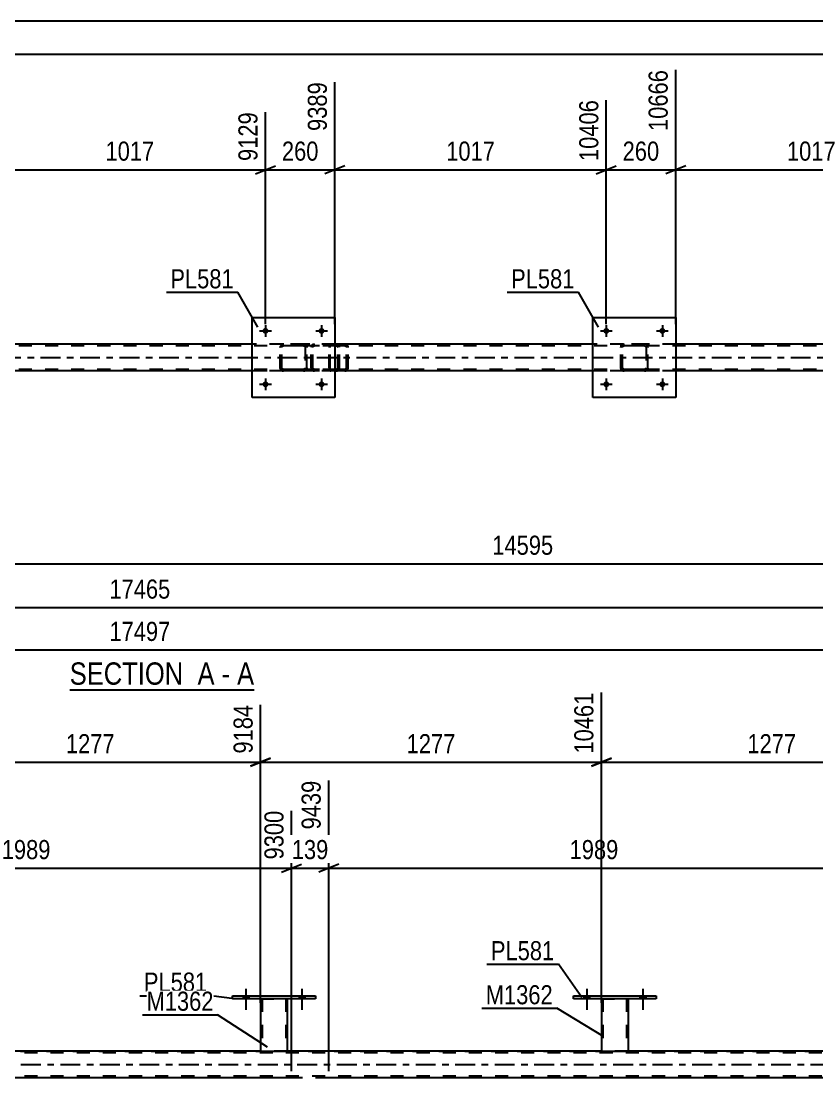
# Model space of a CAD drawing. Header units: millimetres. Extents: x 0 to 841, y 0 to 594.
# Drawn here: x 426.2 to 545.5, y 435.6 to 594 of the extents above; entities that cross this region are included whole.
import ezdxf

# ---------------------------------------------------------------- set-up
doc = ezdxf.new("R2010")
doc.units = ezdxf.units.MM
doc.linetypes.add('DXK_LINE_DOT2', pattern=[3.9198, 1.9599, -1.9599])
doc.linetypes.add('DXK_LINE_DOT3', pattern=[5.9187, 2.979, -0.9799, 0.9799, -0.9799])
doc.styles.add('Arial Narrow', font='ARIALN.TTF', dxfattribs={"height": 0.2})

# ---------------------------------------------------------------- blocks, each defined once
blk = doc.blocks.new('Unknown-275727060-1137')
at = {"color": 5, "linetype": 'Continuous'}
for p, q in [((841, 594), (0, 594)), ((836, 589), (5, 589))]:
    blk.add_line(p, q, dxfattribs=at)
blk = doc.blocks.new('Unknown-275727060-11 - 3346')
at = {"color": 6, "linetype": 'Continuous'}
blk.add_line((433.53, 493.81), (461.17, 493.81), dxfattribs=at)
at = {"color": 0, "linetype": 'Continuous'}
for points in [[(451.64, 494.56), (451.64, 498.06), (433.53, 498.06), (433.53, 494.56)], [(455.24, 494.56), (455.24, 498.06), (452.69, 498.06), (452.69, 494.56)], [(457.57, 494.56), (457.57, 498.06), (456.29, 498.06), (456.29, 494.56)], [(461.17, 494.56), (461.17, 498.06), (458.62, 498.06), (458.62, 494.56)]]:
    blk.add_wipeout(points, dxfattribs=at)
at = {"color": 7, "linetype": 'Continuous', "style": 'Arial Narrow'}
for s, p in [('SECTION ', (433.53, 494.56)), ('A', (452.69, 494.56)), ('A', (458.62, 494.56)), ('-', (456.29, 494.56))]:
    blk.add_text(s, height=3.34, dxfattribs=at).set_placement(p)
blk = doc.blocks.new('Part-275727060-8213 - 3346')
at = {"color": 7, "linetype": 'DXK_LINE_DOT2'}
for p, q in [((465.08, 545.1), (465.12, 545.29)), ((465.12, 545.29), (465.08, 545.1)), ((465.08, 542.06), (465.08, 545.1)), ((465.32, 545.1), (465.34, 545.19)), ((465.32, 542.06), (465.32, 545.1)), ((465.34, 545.19), (465.4, 545.27)), ((465.38, 545.54), (465.56, 545.58)), ((465.56, 545.58), (465.38, 545.54)), ((465.4, 545.27), (465.47, 545.32)), ((465.47, 545.32), (465.56, 545.34)), ((468.6, 545.58), (465.56, 545.58)), ((468.6, 545.34), (465.56, 545.34)), ((468.6, 545.58), (468.79, 545.54)), ((468.79, 545.54), (468.6, 545.58)), ((468.6, 545.34), (468.7, 545.32)), ((468.7, 545.32), (468.77, 545.27)), ((468.77, 545.27), (468.83, 545.19)), ((468.83, 545.19), (468.84, 545.1)), ((468.84, 545.1), (468.84, 542.06)), ((469.05, 545.29), (469.08, 545.1)), ((469.08, 545.1), (469.05, 545.29)), ((469.08, 542.06), (469.08, 545.1)), ((465.12, 541.88), (465.08, 542.06)), ((465.08, 542.06), (465.12, 541.88)), ((465.34, 541.97), (465.32, 542.06)), ((465.4, 541.89), (465.34, 541.97)), ((465.56, 541.58), (465.38, 541.62)), ((465.38, 541.62), (465.56, 541.58)), ((465.47, 541.84), (465.4, 541.89)), ((465.56, 541.82), (465.47, 541.84)), ((468.6, 541.82), (465.56, 541.82)), ((468.7, 541.84), (468.6, 541.82)), ((468.79, 541.62), (468.6, 541.58)), ((468.6, 541.58), (468.79, 541.62)), ((468.77, 541.89), (468.7, 541.84)), ((468.83, 541.97), (468.77, 541.89)), ((468.84, 542.06), (468.83, 541.97)), ((469.08, 542.06), (469.05, 541.88)), ((469.05, 541.88), (469.08, 542.06)), ((468.6, 541.58), (465.56, 541.58))]:
    blk.add_line(p, q, dxfattribs=at)
at = {"color": 7, "linetype": 'DXK_LINE_DOT3'}
blk.add_line((467.08, 543.58), (467.08, 543.58), dxfattribs=at)
at = {"color": 7, "linetype": 'DXK_LINE_DOT2'}
for centre, start, end in [((465.56, 545.1), 112.5, 157.5), ((465.56, 545.1), 112.5, 157.5), ((468.6, 545.1), 22.5, 67.5), ((468.6, 545.1), 22.5, 67.5), ((465.56, 542.06), 202.5, 247.5), ((465.56, 542.06), 202.5, 247.5), ((468.6, 542.06), 292.5, 337.5), ((468.6, 542.06), 292.5, 337.5)]:
    blk.add_arc(centre, 0.48, start, end, dxfattribs=at)
blk = doc.blocks.new('Part-275727060-3446 - 3346')
at = {"color": 7, "linetype": 'DXK_LINE_DOT2'}
for p, q in [((473.45, 545.58), (465.35, 545.58)), ((473.45, 545.34), (465.35, 545.34)), ((469.75, 545.29), (469.71, 545.1)), ((469.71, 542.06), (469.71, 545.1)), ((469.96, 545.1), (469.98, 545.19)), ((469.96, 542.06), (469.96, 545.1)), ((469.98, 545.19), (470.04, 545.27)), ((470.22, 545.58), (470.02, 545.54)), ((470.04, 545.27), (470.12, 545.32)), ((470.12, 545.32), (470.22, 545.34)), ((473.65, 545.54), (473.45, 545.58)), ((473.45, 545.34), (473.55, 545.32)), ((473.55, 545.32), (473.64, 545.27)), ((473.64, 545.27), (473.69, 545.19)), ((473.69, 545.19), (473.71, 545.1)), ((473.71, 542.06), (473.71, 545.1)), ((473.93, 545.27), (473.93, 545.29)), ((473.97, 545.1), (473.93, 545.27)), ((473.97, 542.06), (473.97, 545.1)), ((473.45, 541.82), (465.35, 541.82)), ((469.71, 542.06), (469.75, 541.88)), ((469.98, 541.97), (469.96, 542.06)), ((470.04, 541.89), (469.98, 541.97)), ((470.02, 541.62), (470.22, 541.58)), ((470.12, 541.84), (470.04, 541.89)), ((470.22, 541.82), (470.12, 541.84)), ((473.55, 541.84), (473.45, 541.82)), ((473.45, 541.58), (473.65, 541.62)), ((473.64, 541.89), (473.55, 541.84)), ((473.69, 541.97), (473.64, 541.89)), ((473.71, 542.06), (473.69, 541.97)), ((473.93, 541.88), (473.95, 541.97)), ((473.95, 541.97), (473.97, 542.06)), ((473.45, 541.58), (465.35, 541.58))]:
    blk.add_line(p, q, dxfattribs=at)
for centre, start, end in [((470.2, 545.08), 110.7583, 155.68), ((473.47, 545.08), 24.32, 69.2417), ((470.2, 542.08), 204.32, 249.2417), ((473.47, 542.08), 290.7583, 335.68)]:
    blk.add_arc(centre, 0.496, start, end, dxfattribs=at)
blk = doc.blocks.new('Bolt-275727060-8241 - 3346')
at = {"linetype": 'Continuous'}
for points in [[(463.32, 547.58, -1), (462.44, 547.58, -1)], [(471.72, 547.58, -1), (470.84, 547.58, -1)]]:
    blk.add_hatch(color=1, dxfattribs=at).paths.add_polyline_path(points)
at = {"color": 1, "linetype": 'Continuous'}
for p, q in [((462.88, 548.46), (462.88, 546.7)), ((471.28, 548.46), (471.28, 546.7)), ((462, 547.58), (463.76, 547.58)), ((470.4, 547.58), (472.16, 547.58))]:
    blk.add_line(p, q, dxfattribs=at)
blk = doc.blocks.new('Part-275727060-3449 - 3346')
at = {"color": 7, "linetype": 'DXK_LINE_DOT2'}
for p, q in [((472.44, 545.29), (472.42, 545.1)), ((472.42, 542.06), (472.42, 545.1)), ((472.5, 545.44), (472.44, 545.29)), ((472.59, 545.54), (472.5, 545.44)), ((472.55, 545.1), (472.56, 545.19)), ((472.55, 542.06), (472.55, 545.1)), ((472.56, 545.19), (472.59, 545.27)), ((472.69, 545.58), (472.59, 545.54)), ((472.59, 545.27), (472.64, 545.32)), ((472.64, 545.32), (472.69, 545.34)), ((478.95, 545.58), (472.69, 545.58)), ((478.95, 545.34), (472.69, 545.34)), ((473.97, 545.34), (473.97, 545.58)), ((474.97, 545.54), (474.78, 545.58)), ((474.78, 545.34), (474.88, 545.32)), ((474.88, 545.32), (474.96, 545.27)), ((474.96, 545.27), (475.01, 545.19)), ((475.01, 545.19), (475.03, 545.1)), ((475.03, 542.06), (475.03, 545.1)), ((475.25, 545.27), (475.25, 545.29)), ((475.28, 545.1), (475.25, 545.27)), ((475.28, 542.06), (475.28, 545.1)), ((472.42, 542.06), (472.44, 541.88)), ((472.44, 541.88), (472.5, 541.72)), ((472.5, 541.72), (472.59, 541.62)), ((472.56, 541.97), (472.55, 542.06)), ((472.59, 541.89), (472.56, 541.97)), ((472.64, 541.84), (472.59, 541.89)), ((472.59, 541.62), (472.69, 541.58)), ((472.69, 541.82), (472.64, 541.84)), ((478.95, 541.82), (472.69, 541.82)), ((473.97, 541.58), (473.97, 541.82)), ((474.88, 541.84), (474.78, 541.82)), ((474.78, 541.58), (474.97, 541.62)), ((474.96, 541.89), (474.88, 541.84)), ((475.01, 541.97), (474.96, 541.89)), ((475.03, 542.06), (475.01, 541.97)), ((475.25, 541.88), (475.26, 541.97)), ((475.26, 541.97), (475.28, 542.06)), ((478.95, 541.58), (472.69, 541.58))]:
    blk.add_line(p, q, dxfattribs=at)
for centre, start, end in [((474.8, 545.09), 23.8494, 68.8059), ((474.8, 542.08), 291.1941, 336.1506)]:
    blk.add_arc(centre, 0.492, start, end, dxfattribs=at)
blk = doc.blocks.new('Part-275727060-3472 - 3346')
at = {"color": 7, "linetype": 'DXK_LINE_DOT2'}
for p, q in [((745.37, 545.34), (97.71, 545.34)), ((473.28, 545.58), (460.88, 545.58)), ((524.37, 545.58), (511.97, 545.58)), ((745.37, 541.82), (97.71, 541.82)), ((745.37, 541.58), (124.54, 541.58)), ((473.28, 541.58), (460.88, 541.58)), ((524.37, 541.58), (511.97, 541.58))]:
    blk.add_line(p, q, dxfattribs=at)
at = {"color": 2, "linetype": 'Continuous'}
for p, q in [((460.88, 545.58), (422.2, 545.58)), ((511.97, 545.58), (473.28, 545.58)), ((563.05, 545.58), (524.37, 545.58)), ((460.88, 541.58), (422.2, 541.58)), ((511.97, 541.58), (473.28, 541.58)), ((563.05, 541.58), (524.37, 541.58))]:
    blk.add_line(p, q, dxfattribs=at)
at = {"color": 7, "linetype": 'DXK_LINE_DOT3'}
blk.add_line((97.71, 543.58), (745.37, 543.58), dxfattribs=at)
blk = doc.blocks.new('Part-275727060-8214 - 3346')
at = {"color": 2, "linetype": 'Continuous'}
for p, q in [((460.88, 537.58), (460.88, 549.58)), ((460.88, 549.58), (473.28, 549.58)), ((473.28, 549.58), (473.28, 537.58)), ((473.28, 537.58), (460.88, 537.58))]:
    blk.add_line(p, q, dxfattribs=at)
blk = doc.blocks.new('Part-275727060-8215 - 3346')
at = {"color": 7, "linetype": 'DXK_LINE_DOT2'}
for p, q in [((516.17, 545.1), (516.2, 545.29)), ((516.2, 545.29), (516.17, 545.1)), ((516.17, 542.06), (516.17, 545.1)), ((516.41, 545.1), (516.42, 545.19)), ((516.41, 542.06), (516.41, 545.1)), ((516.42, 545.19), (516.48, 545.27)), ((516.46, 545.54), (516.65, 545.58)), ((516.65, 545.58), (516.46, 545.54)), ((516.48, 545.27), (516.55, 545.32)), ((516.55, 545.32), (516.65, 545.34)), ((519.69, 545.58), (516.65, 545.58)), ((519.69, 545.34), (516.65, 545.34)), ((519.69, 545.58), (519.87, 545.54)), ((519.87, 545.54), (519.69, 545.58)), ((519.69, 545.34), (519.78, 545.32)), ((519.78, 545.32), (519.86, 545.27)), ((519.86, 545.27), (519.91, 545.19)), ((519.91, 545.19), (519.93, 545.1)), ((519.93, 545.1), (519.93, 542.06)), ((520.13, 545.29), (520.17, 545.1)), ((520.17, 545.1), (520.13, 545.29)), ((520.17, 542.06), (520.17, 545.1)), ((516.2, 541.88), (516.17, 542.06)), ((516.17, 542.06), (516.2, 541.88)), ((516.42, 541.97), (516.41, 542.06)), ((516.48, 541.89), (516.42, 541.97)), ((516.65, 541.58), (516.46, 541.62)), ((516.46, 541.62), (516.65, 541.58)), ((516.55, 541.84), (516.48, 541.89)), ((516.65, 541.82), (516.55, 541.84)), ((519.69, 541.82), (516.65, 541.82)), ((519.78, 541.84), (519.69, 541.82)), ((519.87, 541.62), (519.69, 541.58)), ((519.69, 541.58), (519.87, 541.62)), ((519.86, 541.89), (519.78, 541.84)), ((519.91, 541.97), (519.86, 541.89)), ((519.93, 542.06), (519.91, 541.97)), ((520.17, 542.06), (520.13, 541.88)), ((520.13, 541.88), (520.17, 542.06)), ((519.69, 541.58), (516.65, 541.58))]:
    blk.add_line(p, q, dxfattribs=at)
at = {"color": 7, "linetype": 'DXK_LINE_DOT3'}
blk.add_line((518.17, 543.58), (518.17, 543.58), dxfattribs=at)
at = {"color": 7, "linetype": 'DXK_LINE_DOT2'}
for centre, start, end in [((516.65, 545.1), 112.5, 157.5), ((516.65, 545.1), 112.5, 157.5), ((519.69, 545.1), 22.5, 67.5), ((519.69, 545.1), 22.5, 67.5), ((516.65, 542.06), 202.5, 247.5), ((516.65, 542.06), 202.5, 247.5), ((519.69, 542.06), 292.5, 337.5), ((519.69, 542.06), 292.5, 337.5)]:
    blk.add_arc(centre, 0.48, start, end, dxfattribs=at)
blk = doc.blocks.new('Part-275727060-8216 - 3346')
at = {"color": 2, "linetype": 'Continuous'}
for p, q in [((511.97, 537.58), (511.97, 549.58)), ((511.97, 549.58), (524.37, 549.58)), ((524.37, 549.58), (524.37, 537.58)), ((524.37, 537.58), (511.97, 537.58))]:
    blk.add_line(p, q, dxfattribs=at)
blk = doc.blocks.new('Bolt-275727060-8240 - 3346')
at = {"linetype": 'Continuous'}
for points in [[(463.32, 539.58, -1), (462.44, 539.58, -1)], [(471.72, 539.58, -1), (470.84, 539.58, -1)]]:
    blk.add_hatch(color=1, dxfattribs=at).paths.add_polyline_path(points)
at = {"color": 1, "linetype": 'Continuous'}
for p, q in [((462.88, 540.46), (462.88, 538.7)), ((471.28, 540.46), (471.28, 538.7)), ((462, 539.58), (463.76, 539.58)), ((470.4, 539.58), (472.16, 539.58))]:
    blk.add_line(p, q, dxfattribs=at)
blk = doc.blocks.new('Bolt-275727060-8242 - 3346')
at = {"linetype": 'Continuous'}
for points in [[(514.41, 539.58, -1), (513.53, 539.58, -1)], [(522.81, 539.58, -1), (521.93, 539.58, -1)]]:
    blk.add_hatch(color=1, dxfattribs=at).paths.add_polyline_path(points)
at = {"color": 1, "linetype": 'Continuous'}
for p, q in [((513.97, 540.46), (513.97, 538.7)), ((522.37, 540.46), (522.37, 538.7)), ((513.09, 539.58), (514.85, 539.58)), ((521.49, 539.58), (523.25, 539.58))]:
    blk.add_line(p, q, dxfattribs=at)
blk = doc.blocks.new('Bolt-275727060-8243 - 3346')
at = {"linetype": 'Continuous'}
for points in [[(514.41, 547.58, -1), (513.53, 547.58, -1)], [(522.81, 547.58, -1), (521.93, 547.58, -1)]]:
    blk.add_hatch(color=1, dxfattribs=at).paths.add_polyline_path(points)
at = {"color": 1, "linetype": 'Continuous'}
for p, q in [((513.97, 548.46), (513.97, 546.7)), ((522.37, 548.46), (522.37, 546.7)), ((513.09, 547.58), (514.85, 547.58)), ((521.49, 547.58), (523.25, 547.58))]:
    blk.add_line(p, q, dxfattribs=at)
blk = doc.blocks.new('Part-275727060-1475 - 1361')
at = {"color": 7, "linetype": 'DXK_LINE_DOT2'}
for p, q in [((734.44, 439.4), (94.77, 439.4)), ((155.67, 439.64), (734.44, 439.64)), ((466.15, 439.64), (462.15, 439.64)), ((517.23, 439.64), (513.23, 439.64)), ((734.44, 435.88), (94.77, 435.88)), ((472.35, 435.64), (466.78, 435.64))]:
    blk.add_line(p, q, dxfattribs=at)
at = {"color": 2, "linetype": 'Continuous'}
for p, q in [((462.15, 439.64), (415.07, 439.64)), ((513.23, 439.64), (466.15, 439.64)), ((564.31, 439.64), (517.23, 439.64)), ((466.78, 435.64), (387.22, 435.64)), ((551.91, 435.64), (472.35, 435.64))]:
    blk.add_line(p, q, dxfattribs=at)
at = {"color": 7, "linetype": 'DXK_LINE_DOT3'}
blk.add_line((94.77, 437.64), (734.44, 437.64), dxfattribs=at)
blk = doc.blocks.new('Part-275727060-6773 - 1361')
at = {"color": 2, "linetype": 'Continuous'}
for p, q in [((509.03, 447.96), (521.43, 447.96)), ((509.03, 447.48), (509.03, 447.96)), ((521.43, 447.48), (509.03, 447.48)), ((521.43, 447.96), (521.43, 447.48))]:
    blk.add_line(p, q, dxfattribs=at)
blk = doc.blocks.new('Bolt-275727060-6798 - 1361')
at = {"linetype": 'Continuous'}
for points in [[(459.51, 447.48), (460.39, 447.48), (460.39, 447.96), (459.51, 447.96)], [(467.91, 447.48), (468.79, 447.48), (468.79, 447.96), (467.91, 447.96)]]:
    blk.add_hatch(color=1, dxfattribs=at).paths.add_polyline_path(points)
at = {"color": 1, "linetype": 'Continuous'}
for p, q in [((459.95, 448.96), (459.95, 445.84)), ((468.35, 448.96), (468.35, 445.84)), ((459.51, 447.96), (459.51, 447.48)), ((460.39, 447.96), (460.39, 447.48)), ((467.91, 447.96), (467.91, 447.48)), ((468.79, 447.96), (468.79, 447.48))]:
    blk.add_line(p, q, dxfattribs=at)
blk = doc.blocks.new('Part-275727060-6770 - 1361')
at = {"color": 7, "linetype": 'DXK_LINE_DOT2'}
for p, q in [((462.15, 447.49), (466.15, 447.49)), ((462.15, 447.48), (462.15, 447.49)), ((462.15, 447.49), (462.15, 447.48)), ((462.39, 447.49), (462.39, 439.64)), ((465.91, 447.49), (465.91, 439.64)), ((466.15, 447.49), (466.15, 447.48)), ((466.15, 447.48), (466.15, 447.49)), ((465.86, 439.64), (465.89, 439.64)), ((465.86, 439.64), (465.89, 439.64)), ((465.89, 439.64), (465.91, 439.64)), ((465.89, 439.64), (465.91, 439.64))]:
    blk.add_line(p, q, dxfattribs=at)
at = {"color": 2, "linetype": 'Continuous'}
for p, q in [((462.15, 447.48), (462.15, 439.64)), ((466.15, 447.48), (466.15, 439.64)), ((462.15, 439.64), (466.15, 439.64))]:
    blk.add_line(p, q, dxfattribs=at)
blk = doc.blocks.new('Part-275727060-6771 - 1361')
at = {"color": 2, "linetype": 'Continuous'}
for p, q in [((457.95, 447.96), (470.35, 447.96)), ((457.95, 447.48), (457.95, 447.96)), ((470.35, 447.48), (457.95, 447.48)), ((470.35, 447.96), (470.35, 447.48))]:
    blk.add_line(p, q, dxfattribs=at)
blk = doc.blocks.new('Part-275727060-6772 - 1361')
at = {"color": 7, "linetype": 'DXK_LINE_DOT2'}
for p, q in [((513.23, 447.49), (517.23, 447.49)), ((513.23, 447.48), (513.23, 447.49)), ((513.23, 447.49), (513.23, 447.48)), ((513.47, 447.49), (513.47, 439.64)), ((516.99, 447.49), (516.99, 439.64)), ((517.23, 447.49), (517.23, 447.48)), ((517.23, 447.48), (517.23, 447.49)), ((516.94, 439.64), (516.97, 439.64)), ((516.94, 439.64), (516.97, 439.64)), ((516.97, 439.64), (516.99, 439.64)), ((516.97, 439.64), (516.99, 439.64))]:
    blk.add_line(p, q, dxfattribs=at)
at = {"color": 2, "linetype": 'Continuous'}
for p, q in [((513.23, 447.48), (513.23, 439.64)), ((517.23, 447.48), (517.23, 439.64)), ((513.23, 439.64), (517.23, 439.64))]:
    blk.add_line(p, q, dxfattribs=at)
blk = doc.blocks.new('Bolt-275727060-6797 - 1361')
at = {"linetype": 'Continuous'}
for points in [[(459.51, 447.48), (460.39, 447.48), (460.39, 447.96), (459.51, 447.96)], [(467.91, 447.48), (468.79, 447.48), (468.79, 447.96), (467.91, 447.96)]]:
    blk.add_hatch(color=1, dxfattribs=at).paths.add_polyline_path(points)
at = {"color": 1, "linetype": 'Continuous'}
for p, q in [((459.95, 448.96), (459.95, 445.84)), ((468.35, 448.96), (468.35, 445.84)), ((459.51, 447.96), (459.51, 447.48)), ((460.39, 447.96), (460.39, 447.48)), ((467.91, 447.96), (467.91, 447.48)), ((468.79, 447.96), (468.79, 447.48))]:
    blk.add_line(p, q, dxfattribs=at)
blk = doc.blocks.new('Bolt-275727060-6799 - 1361')
at = {"linetype": 'Continuous'}
for points in [[(510.59, 447.48), (511.47, 447.48), (511.47, 447.96), (510.59, 447.96)], [(518.99, 447.48), (519.87, 447.48), (519.87, 447.96), (518.99, 447.96)]]:
    blk.add_hatch(color=1, dxfattribs=at).paths.add_polyline_path(points)
at = {"color": 1, "linetype": 'Continuous'}
for p, q in [((511.03, 448.96), (511.03, 445.84)), ((519.43, 448.96), (519.43, 445.84)), ((510.59, 447.96), (510.59, 447.48)), ((511.47, 447.96), (511.47, 447.48)), ((518.99, 447.96), (518.99, 447.48)), ((519.87, 447.96), (519.87, 447.48))]:
    blk.add_line(p, q, dxfattribs=at)
blk = doc.blocks.new('Bolt-275727060-6800 - 1361')
at = {"linetype": 'Continuous'}
for points in [[(510.59, 447.48), (511.47, 447.48), (511.47, 447.96), (510.59, 447.96)], [(518.99, 447.48), (519.87, 447.48), (519.87, 447.96), (518.99, 447.96)]]:
    blk.add_hatch(color=1, dxfattribs=at).paths.add_polyline_path(points)
at = {"color": 1, "linetype": 'Continuous'}
for p, q in [((511.03, 448.96), (511.03, 445.84)), ((519.43, 448.96), (519.43, 445.84)), ((510.59, 447.96), (510.59, 447.48)), ((511.47, 447.96), (511.47, 447.48)), ((518.99, 447.96), (518.99, 447.48)), ((519.87, 447.96), (519.87, 447.48))]:
    blk.add_line(p, q, dxfattribs=at)
blk = doc.blocks.new('StraightDimension-275727060-14416 - 3346')
at = {"color": 7, "linetype": 'Continuous'}
for p, q in [((422.2, 548.58), (422.2, 584.85)), ((462.88, 548.58), (462.88, 580.35)), ((423.7, 572.34), (420.7, 571.14)), ((422.2, 571.74), (462.88, 571.74)), ((461.38, 571.14), (464.38, 572.34))]:
    blk.add_line(p, q, dxfattribs=at)
at = {"color": 0, "linetype": 'Continuous'}
blk.add_wipeout([(462.28, 580.95), (458.08, 580.95), (458.08, 572.44), (462.28, 572.44)], dxfattribs=at)
at = {"color": 0}
blk.add_wipeout([(446.8, 572.49), (446.8, 576.69), (438.29, 576.69), (438.29, 572.49)], dxfattribs=at)
at = {"color": 3, "linetype": 'Continuous', "style": 'Arial Narrow'}
blk.add_text('9129', height=2.863, rotation=90.0002, dxfattribs=at).set_placement((461.68, 573.04))
at = {"color": 3, "style": 'Arial Narrow'}
blk.add_text('1017', height=2.863, dxfattribs=at).set_placement((438.89, 573.09))
blk = doc.blocks.new('StraightDimension-275727060-3824 - 3346')
at = {"color": 7, "linetype": 'Continuous'}
blk.add_line((97.07, 499.77), (791.03, 499.77), dxfattribs=at)
at = {"color": 0}
blk.add_wipeout([(449.22, 500.52), (449.22, 504.72), (438.88, 504.72), (438.88, 500.52)], dxfattribs=at)
at = {"color": 3, "style": 'Arial Narrow'}
blk.add_text('17497', height=2.863, dxfattribs=at).set_placement((439.48, 501.12))
blk = doc.blocks.new('StraightDimension-275727060-3845 - 3346')
at = {"color": 7, "linetype": 'Continuous'}
blk.add_line((97.71, 506.11), (790.39, 506.11), dxfattribs=at)
at = {"color": 0}
blk.add_wipeout([(449.22, 506.86), (449.22, 511.06), (438.88, 511.06), (438.88, 506.86)], dxfattribs=at)
at = {"color": 3, "style": 'Arial Narrow'}
blk.add_text('17465', height=2.863, dxfattribs=at).set_placement((439.48, 507.46))
blk = doc.blocks.new('StraightDimension-275727060-3880 - 3346')
at = {"color": 7, "linetype": 'Continuous'}
blk.add_line((212.5, 512.68), (790.39, 512.68), dxfattribs=at)
at = {"color": 0}
blk.add_wipeout([(506.62, 513.43), (506.62, 517.63), (496.28, 517.63), (496.28, 513.43)], dxfattribs=at)
at = {"color": 3, "style": 'Arial Narrow'}
blk.add_text('14595', height=2.863, dxfattribs=at).set_placement((496.88, 514.03))
blk = doc.blocks.new('StraightDimension-275727060-14412 - 3346')
at = {"color": 7, "linetype": 'Continuous'}
for p, q in [((524.37, 548.58), (524.37, 586.68)), ((565.05, 548.58), (565.05, 582.18)), ((525.87, 572.34), (522.87, 571.14)), ((524.37, 571.74), (565.05, 571.74)), ((563.55, 571.14), (566.55, 572.34))]:
    blk.add_line(p, q, dxfattribs=at)
at = {"color": 0, "linetype": 'Continuous'}
blk.add_wipeout([(564.45, 582.78), (560.25, 582.78), (560.25, 572.44), (564.45, 572.44)], dxfattribs=at)
at = {"color": 0}
blk.add_wipeout([(548.96, 572.49), (548.96, 576.69), (540.45, 576.69), (540.45, 572.49)], dxfattribs=at)
at = {"color": 3, "linetype": 'Continuous', "style": 'Arial Narrow'}
blk.add_text('11683', height=2.863, rotation=90.0002, dxfattribs=at).set_placement((563.85, 573.04))
at = {"color": 3, "style": 'Arial Narrow'}
blk.add_text('1017', height=2.863, dxfattribs=at).set_placement((541.05, 573.09))
blk = doc.blocks.new('StraightDimension-275727060-14413 - 3346')
at = {"color": 7, "linetype": 'Continuous'}
for p, q in [((524.37, 548.58), (524.37, 586.68)), ((513.97, 548.58), (513.97, 582.18)), ((512.47, 571.14), (515.47, 572.34)), ((513.97, 571.74), (524.37, 571.74)), ((525.87, 572.34), (522.87, 571.14))]:
    blk.add_line(p, q, dxfattribs=at)
at = {"color": 0}
blk.add_wipeout([(522.51, 572.49), (522.51, 576.69), (515.82, 576.69), (515.82, 572.49)], dxfattribs=at)
at = {"color": 3, "style": 'Arial Narrow'}
blk.add_text('260', height=2.863, dxfattribs=at).set_placement((516.42, 573.09))
at = {"color": 0, "linetype": 'Continuous'}
blk.add_wipeout([(523.77, 587.28), (519.57, 587.28), (519.57, 576.94), (523.77, 576.94)], dxfattribs=at)
at = {"color": 3, "linetype": 'Continuous', "style": 'Arial Narrow'}
blk.add_text('10666', height=2.863, rotation=90.0002, dxfattribs=at).set_placement((523.17, 577.54))
blk = doc.blocks.new('StraightDimension-275727060-14414 - 3346')
at = {"color": 7, "linetype": 'Continuous'}
for p, q in [((473.28, 548.58), (473.28, 584.85)), ((513.97, 548.58), (513.97, 582.18)), ((474.78, 572.34), (471.78, 571.14)), ((473.28, 571.74), (513.97, 571.74)), ((512.47, 571.14), (515.47, 572.34))]:
    blk.add_line(p, q, dxfattribs=at)
at = {"color": 0, "linetype": 'Continuous'}
blk.add_wipeout([(513.37, 582.78), (509.17, 582.78), (509.17, 572.44), (513.37, 572.44)], dxfattribs=at)
at = {"color": 0}
blk.add_wipeout([(497.88, 572.49), (497.88, 576.69), (489.37, 576.69), (489.37, 572.49)], dxfattribs=at)
at = {"color": 3, "linetype": 'Continuous', "style": 'Arial Narrow'}
blk.add_text('10406', height=2.863, rotation=90.0002, dxfattribs=at).set_placement((512.77, 573.04))
at = {"color": 3, "style": 'Arial Narrow'}
blk.add_text('1017', height=2.863, dxfattribs=at).set_placement((489.97, 573.09))
blk = doc.blocks.new('StraightDimension-275727060-14415 - 3346')
at = {"color": 7, "linetype": 'Continuous'}
for p, q in [((473.28, 548.58), (473.28, 584.85)), ((462.88, 548.58), (462.88, 580.35)), ((461.38, 571.14), (464.38, 572.34)), ((462.88, 571.74), (473.28, 571.74)), ((474.78, 572.34), (471.78, 571.14))]:
    blk.add_line(p, q, dxfattribs=at)
at = {"color": 0}
blk.add_wipeout([(471.43, 572.49), (471.43, 576.69), (464.74, 576.69), (464.74, 572.49)], dxfattribs=at)
at = {"color": 3, "style": 'Arial Narrow'}
blk.add_text('260', height=2.863, dxfattribs=at).set_placement((465.34, 573.09))
at = {"color": 0, "linetype": 'Continuous'}
blk.add_wipeout([(472.68, 585.45), (468.48, 585.45), (468.48, 576.94), (472.68, 576.94)], dxfattribs=at)
at = {"color": 3, "linetype": 'Continuous', "style": 'Arial Narrow'}
blk.add_text('9389', height=2.863, rotation=90.0002, dxfattribs=at).set_placement((472.08, 577.54))
blk = doc.blocks.new('StraightDimension-275727060-2132 - 1361')
at = {"color": 7, "linetype": 'Continuous'}
for p, q in [((472.35, 436.64), (472.35, 480.18)), ((551.91, 436.64), (551.91, 477.51)), ((473.85, 467.67), (470.85, 466.47)), ((550.41, 466.47), (553.41, 467.67)), ((472.35, 467.07), (551.91, 467.07))]:
    blk.add_line(p, q, dxfattribs=at)
at = {"color": 0, "linetype": 'Continuous'}
blk.add_wipeout([(551.31, 478.11), (547.11, 478.11), (547.11, 467.77), (551.31, 467.77)], dxfattribs=at)
at = {"color": 0}
blk.add_wipeout([(516.39, 467.82), (516.39, 472.02), (507.87, 472.02), (507.87, 467.82)], dxfattribs=at)
at = {"color": 3, "linetype": 'Continuous', "style": 'Arial Narrow'}
blk.add_text('11428', height=2.863, rotation=90.0002, dxfattribs=at).set_placement((550.71, 468.37))
at = {"color": 3, "style": 'Arial Narrow'}
blk.add_text('1989', height=2.863, dxfattribs=at).set_placement((508.47, 468.42))
blk = doc.blocks.new('StraightDimension-275727060-16343 - 1361')
at = {"color": 7, "linetype": 'Continuous'}
for p, q in [((513.23, 446.88), (513.23, 493.38)), ((462.15, 446.88), (462.15, 491.55)), ((463.65, 483.54), (460.65, 482.34)), ((511.73, 482.34), (514.73, 483.54)), ((462.15, 482.94), (513.23, 482.94))]:
    blk.add_line(p, q, dxfattribs=at)
at = {"color": 0, "linetype": 'Continuous'}
blk.add_wipeout([(512.63, 493.98), (508.43, 493.98), (508.43, 483.64), (512.63, 483.64)], dxfattribs=at)
at = {"color": 0}
blk.add_wipeout([(491.95, 483.69), (491.95, 487.89), (483.44, 487.89), (483.44, 483.69)], dxfattribs=at)
at = {"color": 3, "linetype": 'Continuous', "style": 'Arial Narrow'}
blk.add_text('10461', height=2.863, rotation=90.0002, dxfattribs=at).set_placement((512.03, 484.24))
at = {"color": 3, "style": 'Arial Narrow'}
blk.add_text('1277', height=2.863, dxfattribs=at).set_placement((484.04, 484.29))
blk = doc.blocks.new('StraightDimension-275727060-2084 - 1361')
at = {"color": 7, "linetype": 'Continuous'}
for p, q in [((387.22, 436.64), (387.22, 480.18)), ((466.78, 436.64), (466.78, 475.68)), ((388.72, 467.67), (385.72, 466.47)), ((465.28, 466.47), (468.28, 467.67)), ((387.22, 467.07), (466.78, 467.07))]:
    blk.add_line(p, q, dxfattribs=at)
at = {"color": 0, "linetype": 'Continuous'}
blk.add_wipeout([(466.18, 476.28), (461.98, 476.28), (461.98, 467.77), (466.18, 467.77)], dxfattribs=at)
at = {"color": 0}
blk.add_wipeout([(431.25, 467.82), (431.25, 472.02), (422.74, 472.02), (422.74, 467.82)], dxfattribs=at)
at = {"color": 3, "linetype": 'Continuous', "style": 'Arial Narrow'}
blk.add_text('9300', height=2.863, rotation=90.0002, dxfattribs=at).set_placement((465.58, 468.37))
at = {"color": 3, "style": 'Arial Narrow'}
blk.add_text('1989', height=2.863, dxfattribs=at).set_placement((423.34, 468.42))
blk = doc.blocks.new('StraightDimension-275727060-2108 - 1361')
at = {"color": 7, "linetype": 'Continuous'}
for p, q in [((472.35, 436.64), (472.35, 480.18)), ((466.78, 436.64), (466.78, 475.68)), ((465.28, 466.47), (468.28, 467.67)), ((473.85, 467.67), (470.85, 466.47)), ((466.78, 467.07), (472.35, 467.07))]:
    blk.add_line(p, q, dxfattribs=at)
at = {"color": 0}
blk.add_wipeout([(472.91, 467.82), (472.91, 472.02), (466.22, 472.02), (466.22, 467.82)], dxfattribs=at)
at = {"color": 3, "style": 'Arial Narrow'}
blk.add_text('139', height=2.863, dxfattribs=at).set_placement((466.82, 468.42))
at = {"color": 0, "linetype": 'Continuous'}
blk.add_wipeout([(471.75, 480.78), (467.55, 480.78), (467.55, 472.27), (471.75, 472.27)], dxfattribs=at)
at = {"color": 3, "linetype": 'Continuous', "style": 'Arial Narrow'}
blk.add_text('9439', height=2.863, rotation=90.0002, dxfattribs=at).set_placement((471.15, 472.87))
blk = doc.blocks.new('StraightDimension-275727060-16342 - 1361')
at = {"color": 7, "linetype": 'Continuous'}
for p, q in [((513.23, 446.88), (513.23, 493.38)), ((564.31, 447.23), (564.31, 493.38)), ((514.73, 483.54), (511.73, 482.34)), ((562.81, 482.34), (565.81, 483.54)), ((513.23, 482.94), (564.31, 482.94))]:
    blk.add_line(p, q, dxfattribs=at)
at = {"color": 0, "linetype": 'Continuous'}
blk.add_wipeout([(563.71, 493.98), (559.51, 493.98), (559.51, 483.64), (563.71, 483.64)], dxfattribs=at)
at = {"color": 0}
blk.add_wipeout([(543.03, 483.69), (543.03, 487.89), (534.52, 487.89), (534.52, 483.69)], dxfattribs=at)
at = {"color": 3, "linetype": 'Continuous', "style": 'Arial Narrow'}
blk.add_text('11738', height=2.863, rotation=90.0002, dxfattribs=at).set_placement((563.11, 484.24))
at = {"color": 3, "style": 'Arial Narrow'}
blk.add_text('1277', height=2.863, dxfattribs=at).set_placement((535.12, 484.29))
blk = doc.blocks.new('StraightDimension-275727060-16344 - 1361')
at = {"color": 7, "linetype": 'Continuous'}
for p, q in [((411.07, 446.88), (411.07, 491.55)), ((462.15, 446.88), (462.15, 491.55)), ((412.57, 483.54), (409.57, 482.34)), ((460.65, 482.34), (463.65, 483.54)), ((411.07, 482.94), (462.15, 482.94))]:
    blk.add_line(p, q, dxfattribs=at)
at = {"color": 0, "linetype": 'Continuous'}
blk.add_wipeout([(461.55, 492.15), (457.35, 492.15), (457.35, 483.64), (461.55, 483.64)], dxfattribs=at)
at = {"color": 0}
blk.add_wipeout([(440.87, 483.69), (440.87, 487.89), (432.36, 487.89), (432.36, 483.69)], dxfattribs=at)
at = {"color": 3, "linetype": 'Continuous', "style": 'Arial Narrow'}
blk.add_text('9184', height=2.863, rotation=90.0002, dxfattribs=at).set_placement((460.95, 484.24))
at = {"color": 3, "style": 'Arial Narrow'}
blk.add_text('1277', height=2.863, dxfattribs=at).set_placement((432.96, 484.29))
blk = doc.blocks.new('Mark-275727060-14879 - 3346')
at = {"color": 0}
blk.add_wipeout([(458.12, 553.96), (458.12, 556.96), (448.62, 556.96), (448.62, 553.96)], dxfattribs=at)
blk.add_wipeout([(458.12, 553.96), (458.12, 556.96), (448.62, 556.96), (448.62, 553.96)], dxfattribs=at)
at = {"color": 30, "linetype": 'Continuous'}
for p in [(448.02, 553.36), (461.72, 548.16)]:
    blk.add_line(p, (458.72, 553.36), dxfattribs=at)
at = {"color": 3, "style": 'Arial Narrow'}
blk.add_text('PL581', height=2.863, dxfattribs=at).set_placement((448.62, 553.96))
blk = doc.blocks.new('Mark-275727060-14882 - 3346')
at = {"color": 0}
blk.add_wipeout([(509.2, 553.96), (509.2, 556.96), (499.7, 556.96), (499.7, 553.96)], dxfattribs=at)
blk.add_wipeout([(509.2, 553.96), (509.2, 556.96), (499.7, 556.96), (499.7, 553.96)], dxfattribs=at)
at = {"color": 30, "linetype": 'Continuous'}
for p in [(499.1, 553.36), (512.8, 548.16)]:
    blk.add_line(p, (509.8, 553.36), dxfattribs=at)
at = {"color": 3, "style": 'Arial Narrow'}
blk.add_text('PL581', height=2.863, dxfattribs=at).set_placement((499.7, 553.96))
blk = doc.blocks.new('Mark-275727060-14990 - 1361')
at = {"color": 0}
blk.add_wipeout([(454.15, 448.56), (454.15, 451.56), (444.65, 451.56), (444.65, 448.56)], dxfattribs=at)
blk.add_wipeout([(454.15, 448.56), (454.15, 451.56), (444.65, 451.56), (444.65, 448.56)], dxfattribs=at)
at = {"color": 30, "linetype": 'Continuous'}
for p in [(444.05, 447.96), (458.23, 447.48)]:
    blk.add_line(p, (454.75, 447.96), dxfattribs=at)
at = {"color": 3, "style": 'Arial Narrow'}
blk.add_text('PL581', height=2.863, dxfattribs=at).set_placement((444.65, 448.56))
blk = doc.blocks.new('Mark-275727060-14993 - 1361')
at = {"color": 0}
blk.add_wipeout([(505.95, 446.67), (505.95, 449.67), (495.9, 449.67), (495.9, 446.67)], dxfattribs=at)
blk.add_wipeout([(505.95, 446.67), (505.95, 449.67), (495.9, 449.67), (495.9, 446.67)], dxfattribs=at)
at = {"color": 30, "linetype": 'Continuous'}
for p in [(495.3, 446.07), (513.57, 441.86)]:
    blk.add_line(p, (506.55, 446.07), dxfattribs=at)
at = {"color": 3, "style": 'Arial Narrow'}
blk.add_text('M1362', height=2.863, dxfattribs=at).set_placement((495.9, 446.67))
blk = doc.blocks.new('Mark-275727060-14987 - 1361')
at = {"color": 0}
blk.add_wipeout([(455.1, 445.7), (455.1, 448.7), (445.05, 448.7), (445.05, 445.7)], dxfattribs=at)
blk.add_wipeout([(455.1, 445.7), (455.1, 448.7), (445.05, 448.7), (445.05, 445.7)], dxfattribs=at)
at = {"color": 30, "linetype": 'Continuous'}
for p in [(444.45, 445.1), (463.2, 440.25)]:
    blk.add_line(p, (455.7, 445.1), dxfattribs=at)
at = {"color": 3, "style": 'Arial Narrow'}
blk.add_text('M1362', height=2.863, dxfattribs=at).set_placement((445.05, 445.7))
blk = doc.blocks.new('Mark-275727060-14996 - 1361')
at = {"color": 0}
blk.add_wipeout([(506.18, 453.27), (506.18, 456.27), (496.67, 456.27), (496.67, 453.27)], dxfattribs=at)
blk.add_wipeout([(506.18, 453.27), (506.18, 456.27), (496.67, 456.27), (496.67, 453.27)], dxfattribs=at)
at = {"color": 30, "linetype": 'Continuous'}
for p in [(496.07, 452.67), (510.3, 447.67)]:
    blk.add_line(p, (506.78, 452.67), dxfattribs=at)
at = {"color": 3, "style": 'Arial Narrow'}
blk.add_text('PL581', height=2.863, dxfattribs=at).set_placement((496.67, 453.27))

msp = doc.modelspace()

# ---------------------------------------------------------------- block references
for name in ['Unknown-275727060-1137', 'Part-275727060-8214 - 3346', 'Part-275727060-8216 - 3346', 'Bolt-275727060-8241 - 3346', 'Bolt-275727060-8243 - 3346', 'Part-275727060-3472 - 3346', 'Part-275727060-8213 - 3346', 'Part-275727060-3446 - 3346', 'Part-275727060-3449 - 3346', 'Part-275727060-8215 - 3346', 'Bolt-275727060-8240 - 3346', 'Bolt-275727060-8242 - 3346', 'Bolt-275727060-6798 - 1361', 'Bolt-275727060-6797 - 1361', 'Bolt-275727060-6799 - 1361', 'Bolt-275727060-6800 - 1361', 'Part-275727060-6771 - 1361', 'Part-275727060-6770 - 1361', 'Part-275727060-6773 - 1361', 'Part-275727060-6772 - 1361', 'Part-275727060-1475 - 1361']:
    msp.add_blockref(name, (0, 0))

# ---------------------------------------------------------------- next in the draw order: block references
for name in ['StraightDimension-275727060-14412 - 3346', 'StraightDimension-275727060-14416 - 3346', 'Unknown-275727060-11 - 3346', 'StraightDimension-275727060-2132 - 1361']:
    msp.add_blockref(name, (0, 0))

# ---------------------------------------------------------------- next in the draw order: block references
for name in ['StraightDimension-275727060-14413 - 3346', 'StraightDimension-275727060-3824 - 3346', 'StraightDimension-275727060-16343 - 1361']:
    msp.add_blockref(name, (0, 0))

# ---------------------------------------------------------------- next in the draw order: block references
for name in ['StraightDimension-275727060-14414 - 3346', 'StraightDimension-275727060-3845 - 3346', 'StraightDimension-275727060-16342 - 1361', 'StraightDimension-275727060-2084 - 1361']:
    msp.add_blockref(name, (0, 0))

# ---------------------------------------------------------------- next in the draw order: block references
for name in ['StraightDimension-275727060-14415 - 3346', 'Mark-275727060-14882 - 3346', 'StraightDimension-275727060-3880 - 3346', 'StraightDimension-275727060-16344 - 1361', 'StraightDimension-275727060-2108 - 1361', 'Mark-275727060-14993 - 1361']:
    msp.add_blockref(name, (0, 0))

# ---------------------------------------------------------------- next in the draw order: block references
for name in ['Mark-275727060-14879 - 3346', 'Mark-275727060-14996 - 1361', 'Mark-275727060-14990 - 1361']:
    msp.add_blockref(name, (0, 0))

# ---------------------------------------------------------------- next in the draw order: block references
msp.add_blockref('Mark-275727060-14987 - 1361', (0, 0))

doc.saveas('drawing.dxf')
